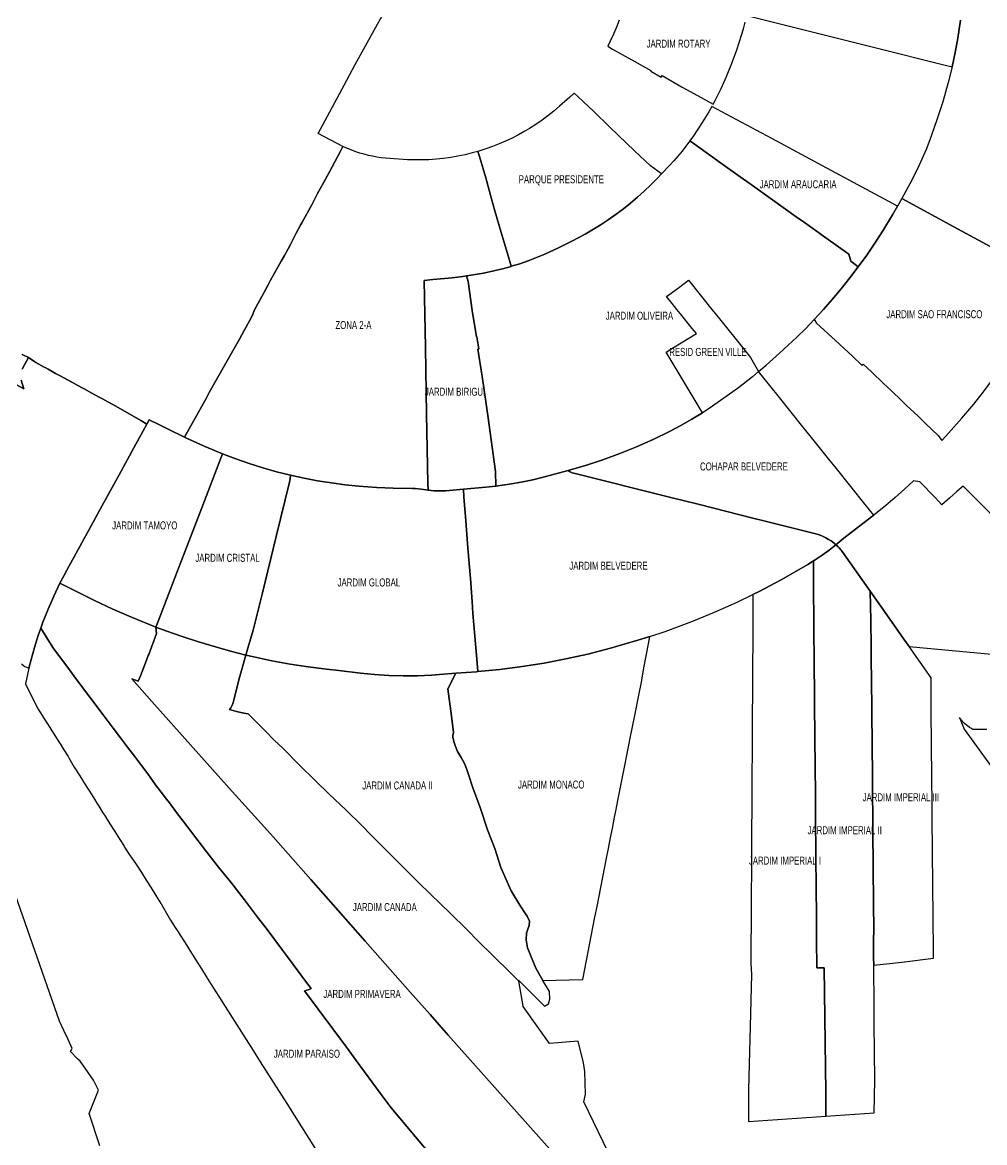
# Model space of a CAD drawing. Header units: millimetres. Extents: x 247112 to 276794, y 7363827 to 7397094.
# Drawn here: x 265617 to 266880, y 7368432 to 7369901 of the extents above; entities that cross this region are included whole.
import ezdxf
from ezdxf.enums import TextEntityAlignment as Align

# ---------------------------------------------------------------- set-up
doc = ezdxf.new("R2010")
doc.units = ezdxf.units.MM
doc.layers.add('BAIRRO', color=3, linetype='Continuous')
doc.styles.add('GEOMAIS', font='', dxfattribs={"width": 0.7, "height": 0.2})
doc.styles.get('GEOMAIS').set_extended_font_data('Arial')

msp = doc.modelspace()

# ---------------------------------------------------------------- linework, layer by layer
at = {"layer": 'BAIRRO'}
for points in [[(265616.64175, 7369465.40075), (265625.09228, 7369461.5911), (265634.71947, 7369454.99953), (265645.47399, 7369449.14409), (265647.67445, 7369447.94602), (265650.74381, 7369446.27487), (265656.01279, 7369443.4061), (265660.62943, 7369440.89251), (265666.55243, 7369437.66765), (265676.98292, 7369431.98864), (265687.41768, 7369426.30729), (265688.20684, 7369425.87763), (265697.25586, 7369420.95076), (265697.95732, 7369420.56884), (265708.32029, 7369414.92659), (265718.59746, 7369409.33105), (265721.91405, 7369407.52528), (265729.07834, 7369403.62459), (265739.61777, 7369397.88625), (265772.22561, 7369378.96603), (265780.44114, 7369374.35247), (265783.53669, 7369379.99182), (265796.76607, 7369373.32246), (265808.13476, 7369367.59114), (265829.64602, 7369357.13399), (265851.94737, 7369396.92863), (265851.94737, 7369396.92863), (265858.01057, 7369407.74783), (265862.09406, 7369415.71988), (265882.19071, 7369451.36729), (265894.96734, 7369473.67394), (265901.81237, 7369485.87923), (265908.17165, 7369497.21836), (265915.14467, 7369509.65186), (265918.74328, 7369516.11958), (265921.66533, 7369524.15438), (265935.92458, 7369550.41925), (265939.47903, 7369556.96639), (265942.27422, 7369562.11493), (265956.42196, 7369588.17447), (265961.12009, 7369595.45885), (265965.7936, 7369604.20876), (265968.75432, 7369609.91632), (265975.98048, 7369623.69501), (265982.56677, 7369636.25361), (265983.53817, 7369638.10587), (265997.15332, 7369662.92147), (266000.73692, 7369669.63081), (266004.48413, 7369676.75344), (266011.97773, 7369690.60189), (266019.82455, 7369705.10309), (266026.92159, 7369718.21868), (266034.58519, 7369732.38128), (266037.56871, 7369738.58852), (266004.9348, 7369755.27465), (266039.30196, 7369819.05094), (266053.76837, 7369845.89672), (266080.89707, 7369894.99424), (266122.28767, 7369969.90294)], [(266567.67433, 7369910.26969), (266653.31046, 7369888.848), (266738.99566, 7369867.41403), (266826.32434, 7369845.56895), (266837.00575, 7369842.89702), (266841.01113, 7369861.59891), (266844.43969, 7369880.4151), (266848.11288, 7369904.32573)], [(266400.31635, 7369903.96873), (266396.67714, 7369894.73074), (266396.67714, 7369894.73074), (266392.74001, 7369885.61573), (266388.50912, 7369876.63331), (266385.22018, 7369870.20097), (266391.54784, 7369865.91442), (266416.88328, 7369851.93562), (266441.93681, 7369838.11236), (266441.54518, 7369837.3376), (266455.45439, 7369829.55716), (266456.38217, 7369831.382), (266482.89481, 7369816.23192), (266507.98953, 7369802.84429), (266523.68059, 7369794.08704), (266526.13165, 7369798.6111), (266530.09847, 7369806.41634), (266533.85863, 7369814.32321), (266540.92664, 7369830.34056), (266547.50527, 7369846.56505), (266554.40856, 7369865.31836), (266560.65808, 7369884.29955), (266563.20945, 7369892.89789), (266565.49625, 7369901.36232)], [(266848.11288, 7369904.32573), (266844.43969, 7369880.4151), (266841.01113, 7369861.59891), (266841.01113, 7369861.59891), (266837.00575, 7369842.89702), (266831.9372, 7369822.47443), (266824.73386, 7369797.08791), (266816.70703, 7369771.94961), (266807.86523, 7369747.08626), (266802.84272, 7369734.31169), (266797.39808, 7369721.71125), (266791.53735, 7369709.29887), (266781.54384, 7369689.61212), (266771.08233, 7369670.17003), (266839.55211, 7369632.99308), (266973.4747, 7369560.2773)], [(266973.4747, 7369560.2773), (266839.55211, 7369632.99308), (266771.08233, 7369670.17003), (266765.43921, 7369660.28999), (266758.87359, 7369648.7948), (266746.09918, 7369627.75275), (266735.81313, 7369611.78074), (266725.10912, 7369596.08577), (266713.99462, 7369580.67877), (266702.91595, 7369566.13089), (266691.47129, 7369551.86914), (266679.66801, 7369537.90274), (266668.09854, 7369524.56052), (266656.28028, 7369511.41407), (266659.33355, 7369506.79838), (266683.93275, 7369484.03193), (266706.27116, 7369463.35785), (266718.91436, 7369451.38187), (266720.4773, 7369453.1098), (266731.39405, 7369442.70702), (266736.58691, 7369437.75865), (266742.19026, 7369432.41911), (266747.07616, 7369427.76325), (266751.96749, 7369423.10221), (266757.01667, 7369418.29075), (266761.63098, 7369413.89369), (266766.57847, 7369409.17913), (266772.04026, 7369403.97449), (266776.99968, 7369399.24857), (266782.21702, 7369394.27686), (266787.31883, 7369389.41525), (266792.448, 7369384.52757), (266797.47105, 7369379.74101), (266802.77242, 7369374.68924), (266818.96175, 7369359.26212), (266823.5327, 7369352.96999), (266823.5327, 7369352.96999), (266828.89878, 7369358.58888), (266850.01454, 7369382.14775), (266865.59828, 7369400.54066), (266878.4627, 7369416.68013), (266890.74115, 7369433.26974)], [(265615.64943, 7369059.80739), (265618.39332, 7369057.73819), (265620.33132, 7369056.51521), (265622.34636, 7369055.42382), (265625.49377, 7369054.04385), (265628.40431, 7369065.71224), (265632.79882, 7369081.38785), (265637.71149, 7369096.90888), (265641.10878, 7369106.48678), (265643.93363, 7369114.45082), (265650.77302, 7369131.76143), (265658.22109, 7369148.819), (265666.2685, 7369165.60214), (265670.76185, 7369174.35709), (265675.35455, 7369182.91022), (265707.07771, 7369240.70211), (265721.27451, 7369266.56524), (265743.90097, 7369307.78515), (265763.33215, 7369343.18404), (265780.44114, 7369374.35247), (265772.22561, 7369378.96603), (265739.61777, 7369397.88625), (265729.07834, 7369403.62459), (265721.91405, 7369407.52528), (265718.59746, 7369409.33105), (265708.32029, 7369414.92659), (265697.95732, 7369420.56884), (265697.25586, 7369420.95076), (265688.20684, 7369425.87763), (265687.41768, 7369426.30729), (265676.98292, 7369431.98864), (265666.55243, 7369437.66765), (265660.62943, 7369440.89251), (265656.01279, 7369443.4061), (265650.74381, 7369446.27487), (265647.67445, 7369447.94602), (265645.47399, 7369449.14409), (265634.71947, 7369454.99953), (265625.09228, 7369461.5911), (265617.2228, 7369447.19305), (265616.90633, 7369446.58985)], [(265616.90633, 7369446.58985), (265617.2228, 7369447.19305), (265625.09228, 7369461.5911), (265616.64175, 7369465.40075)], [(265596.67092, 7369432.94455), (265618.86744, 7369420.67892), (265615.56917, 7369432.01245)], [(265615.56917, 7369432.01245), (265618.86744, 7369420.67892), (265596.67092, 7369432.94455)], [(266897.21013, 7369247.2151), (266875.95526, 7369268.46996), (266864.14314, 7369280.28209), (266851.58376, 7369292.91256), (266843.17735, 7369285.72881), (266834.02255, 7369277.67106), (266823.7044, 7369268.59903), (266814.89151, 7369278.07608), (266794.68896, 7369298.73018), (266786.5249, 7369299.98201), (266774.62194, 7369288.84026), (266762.44543, 7369277.99815), (266750.00289, 7369267.46239), (266734.15275, 7369254.85526), (266731.30416, 7369252.58949), (266694.95305, 7369224.74284), (266689.80975, 7369220.35932), (266684.58062, 7369216.07857), (266687.453, 7369213.31155), (266688.82155, 7369211.86074), (266691.4164, 7369208.83192), (266692.64006, 7369207.25698), (266729.35062, 7369155.31295), (266751.39944, 7369124.12596), (266773.94096, 7369092.24208), (266780.80843, 7369082.52837), (266954.97186, 7369066.26367)], [(266326.9801, 7368403.26478), (266175.91706, 7368572.89551), (266151.91914, 7368599.8431), (266125.73743, 7368629.45973), (266066.66731, 7368696.27957), (266047.42551, 7368718.04581), (265995.66658, 7368776.96392), (265965.93266, 7368810.81057), (265946.0578, 7368832.95499), (265938.53782, 7368841.33369), (265888.5599, 7368897.01872), (265837.78072, 7368953.70265), (265787.0097, 7369010.42632), (265760.51469, 7369040.02774), (265769.02797, 7369037.32511), (265772.17309, 7369044.27277), (265778.58838, 7369061.30299), (265782.15435, 7369070.76931), (265782.73381, 7369072.30758), (265793.11731, 7369099.87192), (265792.16887, 7369107.9994), (265760.30259, 7369120.93391), (265735.90645, 7369131.73083), (265711.81238, 7369143.186), (265679.04509, 7369159.31365), (265666.2685, 7369165.60214), (265658.22109, 7369148.819), (265650.77302, 7369131.76143), (265650.77302, 7369131.76143), (265643.93363, 7369114.45082), (265641.10878, 7369106.48678), (265656.79876, 7369081.18439), (265678.71998, 7369051.92484), (265688.1745, 7369039.30534), (265693.73557, 7369031.88264), (265695.12556, 7369030.02734), (265700.00398, 7369023.51583), (265705.55301, 7369016.10921), (265711.14715, 7369008.64237), (265712.11421, 7369007.35159), (265724.15856, 7368991.27527), (265736.10696, 7368975.32704), (265745.72258, 7368962.71096), (265754.91876, 7368950.65633), (265764.05294, 7368938.68299), (265773.20741, 7368926.68305), (265781.54322, 7368915.75624), (265791.5431, 7368901.40775), (265799.08096, 7368891.68938), (265806.25, 7368882.44653), (265810.08695, 7368877.49964), (265813.66203, 7368872.89039), (265820.75262, 7368863.17514), (265827.88609, 7368853.40113), (265837.8634, 7368840.5886), (265844.77168, 7368831.59613), (265852.10528, 7368822.05003), (265856.17758, 7368816.74915), (265874.26922, 7368793.19937), (265890.62432, 7368773.66006), (265908.35448, 7368750.31515), (265912.37221, 7368745.02509), (265926.91117, 7368725.88197), (265936.93932, 7368713.32355), (265958.3617, 7368684.34006), (265963.41888, 7368677.49792), (265990.99806, 7368640.18457), (265995.87378, 7368633.96794), (265995.39892, 7368633.69365), (265994.01587, 7368633.01539), (265991.86309, 7368632.1776), (265990.3854, 7368631.74255), (265988.88161, 7368631.40869), (265987.35864, 7368631.17754), (266042.39168, 7368557.04487), (266055.17528, 7368539.82463), (266088.01081, 7368495.16676), (266100.92956, 7368477.59665), (266176.18021, 7368388.05599)], [(266176.18021, 7368388.05599), (266100.92956, 7368477.59665), (266088.01081, 7368495.16676), (266055.17528, 7368539.82463), (266042.39168, 7368557.04487), (265987.35864, 7368631.17754), (265988.88161, 7368631.40869), (265990.3854, 7368631.74255), (265991.86309, 7368632.1776), (265994.01587, 7368633.01539), (265995.39892, 7368633.69365), (265995.87378, 7368633.96794), (265990.99806, 7368640.18457), (265963.41888, 7368677.49792), (265958.3617, 7368684.34006), (265936.93932, 7368713.32355), (265926.91117, 7368725.88197), (265912.37221, 7368745.02509), (265908.35448, 7368750.31515), (265890.62432, 7368773.66006), (265874.26922, 7368793.19937), (265856.17758, 7368816.74915), (265852.10528, 7368822.05003), (265844.77168, 7368831.59613), (265837.8634, 7368840.5886), (265827.88609, 7368853.40113), (265820.75262, 7368863.17514), (265813.66203, 7368872.89039), (265810.08695, 7368877.49964), (265806.25, 7368882.44653), (265799.08096, 7368891.68938), (265791.5431, 7368901.40775), (265781.54322, 7368915.75624), (265773.20741, 7368926.68305), (265764.05294, 7368938.68299), (265754.91876, 7368950.65633), (265745.72258, 7368962.71096), (265736.10696, 7368975.32704), (265724.15856, 7368991.27527), (265712.11421, 7369007.35159), (265711.14715, 7369008.64237), (265705.55301, 7369016.10921), (265700.00398, 7369023.51583), (265695.12556, 7369030.02734), (265693.73557, 7369031.88264), (265688.1745, 7369039.30534), (265678.71998, 7369051.92484), (265656.79876, 7369081.18439), (265641.10878, 7369106.48678), (265637.71149, 7369096.90888), (265632.79882, 7369081.38785), (265628.40431, 7369065.71224), (265625.49377, 7369054.04385), (265621.02231, 7369033.66486), (265636.68914, 7369001.60947), (265648.2728, 7368983.86385), (265650.77065, 7368979.90059), (265657.84256, 7368968.67978), (265658.16004, 7368968.17604), (265664.09939, 7368958.75224), (265667.29852, 7368953.67626), (265670.63911, 7368948.37584), (265676.95973, 7368938.34709), (265678.031, 7368936.50241), (265684.95452, 7368924.58042), (265691.31188, 7368914.49336), (265694.58572, 7368909.29886), (265697.74265, 7368904.28984), (265704.20389, 7368894.03797), (265710.12909, 7368884.63661), (265714.87637, 7368877.10424), (265717.19653, 7368873.4229), (265722.76757, 7368864.5835), (265725.62854, 7368860.04407), (265731.83213, 7368850.20099), (265738.38404, 7368839.80527), (265744.77171, 7368829.67012), (265750.49338, 7368820.59169), (265751.15887, 7368819.53578), (265757.52882, 7368809.42877), (265766.7324, 7368796.41353), (265773.14217, 7368786.252), (265779.54462, 7368776.1021), (265785.94237, 7368765.95962), (265792.28988, 7368755.8968), (265798.74392, 7368745.6651), (265798.96426, 7368745.2874), (265811.44477, 7368723.89373), (265817.613, 7368714.14674), (265820.95201, 7368708.87047), (265821.31822, 7368708.29179), (265824.05193, 7368703.97198), (265830.50082, 7368693.78149), (265836.79955, 7368683.82827), (265840.642, 7368677.75646), (265843.39792, 7368673.40157), (265851.89927, 7368659.96779), (265858.30076, 7368649.85219), (265864.84583, 7368639.50972), (265870.92011, 7368629.91118), (265878.66079, 7368617.67941), (265880.25545, 7368615.15954), (265898.34003, 7368586.5824), (265919.68485, 7368552.85344), (265929.25056, 7368537.73776), (265963.83943, 7368483.08065), (266033.6536, 7368372.6062)], [(266391.93999, 7368406.62714), (266353.72781, 7368485.37507), (266356.04341, 7368495.67508), (266355.18633, 7368525.00622), (266353.36742, 7368536.46251), (266346.44626, 7368565.1938), (266308.81229, 7368561.78024), (266274.27782, 7368610.29412), (266272.24569, 7368621.58589), (266268.27628, 7368643.64247), (266256.9601, 7368654.94582), (266235.2916, 7368676.44752), (266213.95979, 7368697.61511), (266201.83003, 7368709.66908), (266176.10238, 7368734.89355), (266167.84289, 7368742.99149), (266149.9424, 7368760.54187), (266139.17179, 7368771.06046), (266074.16199, 7368835.78835), (266062.87235, 7368847.48615), (266041.44513, 7368868.20567), (266019.8012, 7368889.13474), (266001.56826, 7368906.43482), (265980.34878, 7368927.28874), (265959.26968, 7368948.77446), (265947.42236, 7368959.86004), (265936.40905, 7368970.94592), (265925.94872, 7368981.47519), (265921.31547, 7368986.55885), (265913.4253, 7368994.28244), (265907.38508, 7368995.41537), (265897.98576, 7368997.49648), (265888.65899, 7368999.88179), (265890.3434, 7369002.2715), (265891.76891, 7369004.82412), (265892.56758, 7369006.60264), (265893.52838, 7369009.36395), (265901.74992, 7369041.81529), (265910.36788, 7369071.45266), (265890.30659, 7369076.61242), (265870.37447, 7369082.2506), (265848.08103, 7369088.84575), (265826.55137, 7369095.59422), (265805.25905, 7369103.05781), (265792.16887, 7369107.9994), (265793.11731, 7369099.87192), (265782.73381, 7369072.30758), (265782.15435, 7369070.76931), (265778.58838, 7369061.30299), (265772.17309, 7369044.27277), (265769.02797, 7369037.32511), (265769.02797, 7369037.32511), (265760.51469, 7369040.02774), (265787.0097, 7369010.42632), (265837.78072, 7368953.70265), (265888.5599, 7368897.01872), (265938.53782, 7368841.33369), (265946.0578, 7368832.95499), (265965.93266, 7368810.81057), (265995.66658, 7368776.96392), (266047.42551, 7368718.04581), (266066.66731, 7368696.27957), (266125.73743, 7368629.45973), (266151.91914, 7368599.8431), (266175.91706, 7368572.89551), (266326.9801, 7368403.26478)], [(266882.81853, 7368973.79081), (266864.44288, 7368973.95173), (266861.46536, 7368975.62084), (266860.02112, 7368976.53076), (266857.23015, 7368978.49597), (266855.88668, 7368979.54898), (266853.3116, 7368981.78963), (266850.89563, 7368984.201), (266849.75087, 7368985.46721), (266847.5945, 7368988.11328), (266846.58541, 7368989.49004), (266853.12102, 7368974.29268), (266910.78642, 7368894.77783)], [(265718.78005, 7368427.6145), (265704.49223, 7368469.97903), (265716.80976, 7368500.60566), (265710.41512, 7368513.64111), (265708.14782, 7368516.8565), (265699.21099, 7368529.7007), (265692.77512, 7368538.79912), (265689.52483, 7368542.03671), (265680.08525, 7368551.43942), (265682.41578, 7368555.48523), (265676.85543, 7368567.33918), (265671.29507, 7368579.19312), (265665.73472, 7368591.04707), (265584.837, 7368821.45414)]]:
    msp.add_lwpolyline(points, dxfattribs=at)
for points in [[(266341.27819, 7369808.577), (266339.80438, 7369807.12572), (266335.44017, 7369803.09257), (266321.84286, 7369791.1359), (266314.41425, 7369784.78888), (266306.7662, 7369778.70807), (266298.90825, 7369772.90105), (266290.85019, 7369767.37506), (266282.60207, 7369762.13699), (266276.17247, 7369758.40814), (266267.99389, 7369753.84674), (266259.66675, 7369749.56254), (266251.20045, 7369745.56039), (266242.60453, 7369741.84478), (266233.88869, 7369738.41993), (266225.06276, 7369735.28967), (266216.13669, 7369732.45756), (266214.74989, 7369732.06829), (266217.07958, 7369725.26105), (266225.06864, 7369697.33359), (266232.79616, 7369669.98222), (266237.09233, 7369653.86603), (266245.19203, 7369625.64257), (266253.43348, 7369597.97997), (266258.63283, 7369581.27221), (266269.65014, 7369584.69405), (266280.78814, 7369588.54658), (266291.79774, 7369592.75201), (266302.66776, 7369597.30608), (266320.57365, 7369605.50031), (266338.19934, 7369614.28104), (266355.52564, 7369623.63869), (266364.42277, 7369628.63529), (266375.19792, 7369635.31951), (266385.77308, 7369642.31582), (266396.13923, 7369649.61826), (266405.67614, 7369656.76772), (266414.99488, 7369664.19931), (266424.08709, 7369671.9064), (266432.94464, 7369679.88206), (266441.55959, 7369688.11917), (266449.92424, 7369696.61035), (266455.75232, 7369702.70638), (266441.12052, 7369713.17329), (266420.43152, 7369732.83095), (266399.28528, 7369752.92307), (266387.60316, 7369764.27627), (266366.72495, 7369784.20143), (266346.08989, 7369803.89456), (266341.27819, 7369808.577)], [(266509.19941, 7369769.93662), (266497.56771, 7369752.53559), (266492.85921, 7369745.71432), (266498.65153, 7369741.78819), (266532.97859, 7369717.02231), (266558.95986, 7369698.68635), (266572.04892, 7369689.32317), (266601.22154, 7369668.55615), (266632.38473, 7369646.37211), (266643.17669, 7369638.61794), (266671.34226, 7369618.56668), (266701.59712, 7369597.02805), (266704.38193, 7369587.96136), (266713.99462, 7369580.67877), (266725.10912, 7369596.08577), (266735.81313, 7369611.78074), (266746.09918, 7369627.75275), (266758.87359, 7369648.7948), (266765.43921, 7369660.28999), (266678.41574, 7369706.97694), (266600.32809, 7369748.86993), (266521.9609, 7369790.9129), (266517.87948, 7369783.81688), (266513.6248, 7369776.82338), (266509.19941, 7369769.93662)], [(266461.67299, 7369468.75005), (266469.21795, 7369473.34552), (266501.56846, 7369493.04949), (266496.07329, 7369499.82765), (266489.08973, 7369508.44173), (266482.36011, 7369516.74257), (266476.01142, 7369524.57355), (266469.66272, 7369532.40453), (266462.28123, 7369541.50945), (266465.35694, 7369543.7448), (266477.85066, 7369552.92022), (266491.12622, 7369563.09544), (266523.6006, 7369522.33072), (266524.20116, 7369521.58551), (266551.86319, 7369487.26027), (266572.34076, 7369461.85007), (266583.13293, 7369443.13038), (266593.19448, 7369451.54296), (266610.71769, 7369467.17967), (266633.39012, 7369488.45257), (266645.0269, 7369499.74221), (266656.28028, 7369511.41407), (266668.09854, 7369524.56052), (266679.66801, 7369537.90274), (266691.47129, 7369551.86914), (266702.91595, 7369566.13089), (266713.99462, 7369580.67877), (266704.38193, 7369587.96136), (266701.59712, 7369597.02805), (266671.34226, 7369618.56668), (266643.17669, 7369638.61794), (266632.38473, 7369646.37211), (266601.22154, 7369668.55615), (266572.04892, 7369689.32317), (266558.95986, 7369698.68635), (266532.97859, 7369717.02231), (266498.65153, 7369741.78819), (266492.85921, 7369745.71432), (266492.81868, 7369745.6556), (266487.8664, 7369738.92044), (266482.71527, 7369732.33611), (266477.36988, 7369725.90849), (266471.83501, 7369719.64329), (266466.11558, 7369713.54611), (266455.75232, 7369702.70638), (266449.92424, 7369696.61035), (266441.55959, 7369688.11917), (266432.94464, 7369679.88206), (266424.08709, 7369671.9064), (266414.99488, 7369664.19931), (266405.67614, 7369656.76772), (266396.13923, 7369649.61826), (266385.77308, 7369642.31582), (266375.19792, 7369635.31951), (266364.42277, 7369628.63529), (266355.52564, 7369623.63869), (266338.19934, 7369614.28104), (266320.57365, 7369605.50031), (266302.66776, 7369597.30608), (266291.79774, 7369592.75201), (266280.78814, 7369588.54658), (266269.65014, 7369584.69405), (266258.63283, 7369581.27221), (266258.39505, 7369581.19836), (266247.03429, 7369578.06303), (266235.57941, 7369575.29126), (266222.08787, 7369572.45997), (266208.51931, 7369570.02435), (266199.87186, 7369568.73183), (266201.8131, 7369561.22885), (266207.31396, 7369523.15769), (266212.8114, 7369488.6088), (266213.36034, 7369488.66616), (266216.17674, 7369472.83588), (266214.78974, 7369472.68425), (266220.2739, 7369436.92119), (266225.79688, 7369400.90495), (266228.01588, 7369385.56352), (266237.66609, 7369312.08793), (266238.21797, 7369292.92107), (266240.87034, 7369293.23338), (266256.31669, 7369295.5068), (266271.69083, 7369298.22604), (266286.97988, 7369301.38881), (266302.17106, 7369304.99247), (266333.26919, 7369313.34403), (266355.97471, 7369320.07943), (266378.61454, 7369327.48915), (266400.99098, 7369335.65988), (266423.07846, 7369344.5823), (266444.85172, 7369354.24621), (266466.28589, 7369364.64056), (266480.99964, 7369372.38208), (266495.45967, 7369380.58774), (266509.65136, 7369389.24923), (266503.92121, 7369398.7949), (266486.81655, 7369427.28895), (266461.67299, 7369468.75005)], [(266214.74989, 7369732.06829), (266207.12056, 7369729.92677), (266198.02453, 7369727.70017), (266188.60883, 7369725.7307), (266179.13136, 7369724.0839), (266169.60319, 7369722.76171), (266160.03542, 7369721.76566), (266150.43922, 7369721.09692), (266140.82578, 7369720.75627), (266131.57851, 7369720.73846), (266122.33565, 7369721.02423), (266099.33675, 7369722.51133), (266093.62056, 7369722.98112), (266087.92347, 7369723.64355), (266082.25199, 7369724.49785), (266076.61256, 7369725.54306), (266071.01161, 7369726.77798), (266065.45554, 7369728.20121), (266059.95065, 7369729.81113), (266054.50323, 7369731.60591), (266049.11948, 7369733.58349), (266043.80553, 7369735.74162), (266038.56744, 7369738.07786), (266037.56871, 7369738.58852), (266034.58519, 7369732.38128), (266026.92159, 7369718.21868), (266019.82455, 7369705.10309), (266011.97773, 7369690.60189), (266004.48413, 7369676.75344), (265997.15332, 7369662.92147), (265983.53817, 7369638.10587), (265982.56677, 7369636.25361), (265975.98048, 7369623.69501), (265968.75432, 7369609.91632), (265965.7936, 7369604.20876), (265961.12009, 7369595.45885), (265956.42196, 7369588.17447), (265942.27422, 7369562.11493), (265939.47903, 7369556.96639), (265935.92458, 7369550.41925), (265921.66533, 7369524.15438), (265918.74328, 7369516.11958), (265915.14467, 7369509.65186), (265908.15572, 7369497.22708), (265901.81237, 7369485.87923), (265894.95883, 7369473.67849), (265882.19071, 7369451.36729), (265862.09406, 7369415.71988), (265858.01057, 7369407.74783), (265851.94737, 7369396.92863), (265829.64602, 7369357.13399), (265831.63612, 7369356.16656), (265855.45805, 7369345.42644), (265879.58064, 7369335.37977), (265897.07784, 7369328.69031), (265914.76786, 7369322.5288), (265932.63478, 7369316.9008), (265950.6625, 7369311.81137), (265968.8348, 7369307.26511), (265986.61233, 7369303.36847), (266004.49446, 7369299.98412), (266022.46643, 7369297.11482), (266040.5134, 7369294.76296), (266058.62048, 7369292.93047), (266081.96982, 7369291.33974), (266103.44356, 7369290.50025), (266128.74746, 7369290.01974), (266132.55978, 7369289.80493), (266136.36314, 7369289.46663), (266140.15352, 7369289.00519), (266149.37436, 7369287.61317), (266149.20638, 7369296.64309), (266147.51804, 7369387.40148), (266145.8925, 7369474.78425), (266144.17862, 7369562.8889), (266155.81221, 7369564.11536), (266181.19762, 7369566.34815), (266194.88534, 7369567.9865), (266199.87186, 7369568.73183), (266208.51931, 7369570.02435), (266222.08787, 7369572.45997), (266235.57941, 7369575.29126), (266247.03429, 7369578.06303), (266258.39505, 7369581.19836), (266258.63283, 7369581.27221), (266253.43348, 7369597.97997), (266245.19203, 7369625.64257), (266237.09233, 7369653.86603), (266232.79616, 7369669.98222), (266225.06864, 7369697.33359), (266217.07958, 7369725.26105), (266214.74989, 7369732.06829)], [(266149.20638, 7369296.64309), (266149.37436, 7369287.61317), (266153.24699, 7369287.19036), (266157.13113, 7369286.89126), (266161.02284, 7369286.71618), (266164.91815, 7369286.66529), (266168.81311, 7369286.73865), (266172.70374, 7369286.93618), (266195.71648, 7369288.89021), (266225.36469, 7369291.40767), (266238.21797, 7369292.92107), (266237.66609, 7369312.08793), (266228.01588, 7369385.56352), (266225.79688, 7369400.90495), (266220.2739, 7369436.92119), (266214.78974, 7369472.68425), (266216.17674, 7369472.83588), (266213.36034, 7369488.66616), (266212.8114, 7369488.6088), (266207.31396, 7369523.15769), (266201.8131, 7369561.22885), (266199.87186, 7369568.73183), (266194.88534, 7369567.9865), (266181.19762, 7369566.34815), (266155.81221, 7369564.11536), (266144.17862, 7369562.8889), (266145.8925, 7369474.78425), (266147.51804, 7369387.40148), (266149.20638, 7369296.64309)], [(266461.67299, 7369468.75005), (266469.21795, 7369473.34552), (266501.56846, 7369493.04949), (266496.07329, 7369499.82765), (266489.08973, 7369508.44173), (266482.36011, 7369516.74257), (266476.01142, 7369524.57355), (266469.66272, 7369532.40453), (266462.28123, 7369541.50945), (266465.35694, 7369543.7448), (266477.85066, 7369552.92022), (266491.12622, 7369563.09544), (266523.6006, 7369522.33072), (266524.20116, 7369521.58551), (266551.86319, 7369487.26027), (266572.34076, 7369461.85007), (266583.13293, 7369443.13038), (266575.17704, 7369436.47837), (266556.68405, 7369422.00153), (266537.73466, 7369408.12744), (266518.34852, 7369394.87047), (266509.65136, 7369389.24923), (266503.92121, 7369398.7949), (266486.81655, 7369427.28895), (266461.67299, 7369468.75005)], [(266590.26676, 7369434.32585), (266583.13293, 7369443.13038), (266575.17704, 7369436.47837), (266556.68405, 7369422.00153), (266537.73466, 7369408.12744), (266518.34852, 7369394.87047), (266509.65136, 7369389.24923), (266495.45967, 7369380.58774), (266480.99964, 7369372.38208), (266466.28589, 7369364.64056), (266444.85172, 7369354.24621), (266423.07846, 7369344.5823), (266400.99098, 7369335.65988), (266378.61454, 7369327.48915), (266355.97471, 7369320.07943), (266333.26919, 7369313.34403), (266334.87606, 7369312.25372), (266336.69633, 7369311.25511), (266338.60851, 7369310.4463), (266340.59286, 7369309.83564), (266467.8215, 7369278.23737), (266503.95576, 7369269.26056), (266577.4614, 7369250.67082), (266588.36156, 7369247.91415), (266659.97667, 7369229.76759), (266663.89209, 7369228.49803), (266667.71549, 7369226.97362), (266671.43032, 7369225.20095), (266675.02046, 7369223.18771), (266678.35586, 7369221.02244), (266679.97024, 7369219.86136), (266683.0842, 7369217.38817), (266684.58062, 7369216.07857), (266689.80975, 7369220.35932), (266694.95305, 7369224.74284), (266731.30416, 7369252.58949), (266734.15275, 7369254.85526), (266723.10155, 7369268.90641), (266704.20294, 7369292.44089), (266685.34079, 7369315.92997), (266675.22455, 7369328.52775), (266656.1614, 7369352.26713), (266637.82948, 7369375.09591), (266627.59496, 7369387.84098), (266608.72338, 7369411.34179), (266590.26676, 7369434.32585)], [(265808.13476, 7369367.59114), (265796.76607, 7369373.32246), (265783.53669, 7369379.99182), (265780.44114, 7369374.35247), (265763.33215, 7369343.18404), (265743.90097, 7369307.78515), (265721.27451, 7369266.56524), (265707.07771, 7369240.70211), (265675.35455, 7369182.91022), (265670.76185, 7369174.35709), (265666.2685, 7369165.60214), (265679.04509, 7369159.31365), (265711.81238, 7369143.186), (265735.90645, 7369131.73083), (265760.30259, 7369120.93391), (265792.16887, 7369107.9994), (265795.47078, 7369116.552), (265822.81576, 7369187.3809), (265850.17626, 7369258.62208), (265879.58064, 7369335.37977), (265855.45805, 7369345.42644), (265831.63612, 7369356.16656), (265829.64602, 7369357.13399), (265808.13476, 7369367.59114)], [(265897.07784, 7369328.69031), (265879.58064, 7369335.37977), (265850.17626, 7369258.62208), (265822.81576, 7369187.3809), (265795.47078, 7369116.552), (265792.16887, 7369107.9994), (265805.25905, 7369103.05781), (265826.55137, 7369095.59422), (265848.08103, 7369088.84575), (265870.37447, 7369082.2506), (265890.30659, 7369076.61242), (265910.36788, 7369071.45266), (265912.94123, 7369080.30249), (265919.89497, 7369104.21658), (265931.95336, 7369153.16408), (265949.979, 7369226.76875), (265967.45317, 7369298.28591), (265968.28853, 7369302.75327), (265968.8348, 7369307.26511), (265950.6625, 7369311.81137), (265932.63478, 7369316.9008), (265914.76786, 7369322.5288), (265897.07784, 7369328.69031)], [(266195.71648, 7369288.89021), (266172.70374, 7369286.93618), (266168.81311, 7369286.73865), (266164.91815, 7369286.66529), (266161.02284, 7369286.71618), (266157.13113, 7369286.89126), (266153.24699, 7369287.19036), (266149.37436, 7369287.61317), (266140.15352, 7369289.00519), (266136.36314, 7369289.46663), (266132.55978, 7369289.80493), (266128.74746, 7369290.01974), (266103.44356, 7369290.50025), (266081.96982, 7369291.33974), (266058.62048, 7369292.93047), (266040.5134, 7369294.76296), (266022.46643, 7369297.11482), (266004.49446, 7369299.98412), (265986.61233, 7369303.36847), (265968.8348, 7369307.26511), (265968.28853, 7369302.75327), (265967.45317, 7369298.28591), (265949.979, 7369226.76875), (265931.95336, 7369153.16408), (265919.89497, 7369104.21658), (265912.94123, 7369080.30249), (265910.36788, 7369071.45266), (265920.81337, 7369068.96743), (265944.46948, 7369063.86948), (265968.26893, 7369059.48929), (265992.18998, 7369055.83088), (266016.21072, 7369052.89758), (266032.14584, 7369051.06404), (266060.61182, 7369047.78866), (266079.24689, 7369045.9668), (266097.93337, 7369044.78332), (266116.64939, 7369044.23962), (266135.37306, 7369044.33632), (266154.08247, 7369045.07331), (266164.27631, 7369045.7451), (266185.92579, 7369047.44554), (266212.76454, 7369049.55356), (266214.49247, 7369049.71779), (266213.27021, 7369065.88705), (266210.67176, 7369096.12322), (266208.1043, 7369125.9988), (266207.4079, 7369141.61688), (266204.98528, 7369171.78565), (266202.25798, 7369201.68312), (266201.13193, 7369217.81474), (266198.92596, 7369247.3188), (266198.87763, 7369247.96527), (266196.52148, 7369278.63595), (266195.71648, 7369288.89021)], [(266388.9756, 7369080.29993), (266424.85423, 7369090.78328), (266440.20906, 7369095.84797), (266460.3519, 7369102.49194), (266495.42677, 7369115.4121), (266525.39487, 7369127.61382), (266554.94248, 7369140.80122), (266575.36717, 7369150.74065), (266584.03721, 7369154.95982), (266612.64713, 7369170.0741), (266630.2643, 7369179.99628), (266647.67238, 7369190.28089), (266655.02131, 7369194.89329), (266657.21403, 7369196.26951), (266666.55271, 7369202.56996), (266675.67822, 7369209.17539), (266684.58062, 7369216.07857), (266683.0842, 7369217.38817), (266679.97024, 7369219.86136), (266678.35586, 7369221.02244), (266675.02046, 7369223.18771), (266671.43032, 7369225.20095), (266667.71549, 7369226.97362), (266663.89209, 7369228.49803), (266659.97667, 7369229.76759), (266588.36156, 7369247.91415), (266577.4614, 7369250.67082), (266503.95576, 7369269.26056), (266467.8215, 7369278.23737), (266340.59286, 7369309.83564), (266338.60851, 7369310.4463), (266336.69633, 7369311.25511), (266334.87606, 7369312.25372), (266333.26919, 7369313.34403), (266302.17106, 7369304.99247), (266286.97988, 7369301.38881), (266271.69083, 7369298.22604), (266256.31669, 7369295.5068), (266240.87034, 7369293.23338), (266238.21797, 7369292.92107), (266225.36469, 7369291.40767), (266195.71648, 7369288.89021), (266196.52148, 7369278.63595), (266198.87763, 7369247.96527), (266198.92596, 7369247.3188), (266201.13193, 7369217.81474), (266202.25798, 7369201.68312), (266204.98528, 7369171.78565), (266207.4079, 7369141.61688), (266208.1043, 7369125.9988), (266210.67176, 7369096.12322), (266213.27021, 7369065.88705), (266214.49247, 7369049.71779), (266243.71003, 7369052.49471), (266272.73775, 7369056.18785), (266301.63784, 7369060.77398), (266330.38284, 7369066.24877), (266358.94541, 7369072.607), (266388.9756, 7369080.29993)], [(266729.35062, 7369155.31295), (266692.64006, 7369207.25698), (266691.4164, 7369208.83192), (266688.82155, 7369211.86074), (266687.453, 7369213.31155), (266684.58062, 7369216.07857), (266675.67822, 7369209.17539), (266666.55271, 7369202.56996), (266657.21403, 7369196.26951), (266655.02131, 7369194.89329), (266655.25395, 7369185.69069), (266655.36248, 7369152.30029), (266655.38936, 7369144.03129), (266655.43194, 7369130.93334), (266655.59114, 7369116.0917), (266655.72052, 7369101.57991), (266655.78543, 7369094.2995), (266655.81978, 7369090.4459), (266655.83879, 7369088.31403), (266655.91741, 7369079.49542), (266656.01538, 7369068.50711), (266656.1131, 7369057.54598), (266656.17296, 7369050.83242), (266656.21374, 7369046.25873), (266656.2325, 7369044.15461), (266656.3078, 7369035.70774), (266656.40681, 7369024.60314), (266656.50705, 7369013.35916), (266656.60578, 7369002.28608), (266656.70515, 7368991.14017), (266656.80158, 7368980.32378), (266656.90024, 7368969.25829), (266656.99823, 7368958.26729), (266657.09484, 7368947.43137), (266657.16053, 7368940.06299), (266657.19443, 7368936.2604), (266657.22692, 7368932.61702), (266657.29329, 7368925.17221), (266657.56751, 7368914.31083), (266657.70289, 7368899.12548), (266657.60992, 7368884.43446), (266657.81046, 7368861.94035), (266657.91017, 7368850.75644), (266658.00849, 7368839.72932), (266658.10447, 7368828.96327), (266658.20361, 7368817.844), (266658.30226, 7368806.77915), (266658.40118, 7368795.6833), (266658.46687, 7368788.31581), (266658.49907, 7368784.70364), (266658.53063, 7368781.16383), (266658.56258, 7368777.58047), (266658.59664, 7368773.75948), (266658.62877, 7368770.15613), (266658.69482, 7368762.74807), (266658.96196, 7368732.78435), (266659.06584, 7368721.13258), (266659.15499, 7368711.13298), (266659.24415, 7368701.13338), (266659.32572, 7368691.98421), (266659.53946, 7368668.01027), (266659.56124, 7368661.01834), (266669.3371, 7368661.1038), (266671.21131, 7368497.923), (266671.57111, 7368466.5965), (266734.81279, 7368470.98433), (266735.63796, 7368513.718), (266734.92647, 7368588.11053), (266734.61087, 7368621.10902), (266734.29527, 7368654.10751), (266734.19604, 7368664.48241), (266734.09808, 7368674.72531), (266733.99957, 7368685.02484), (266733.88553, 7368696.94869), (266734.27926, 7368711.77543), (266734.16164, 7368724.24331), (266734.08617, 7368732.24297), (266734.0107, 7368740.24264), (266733.93524, 7368748.2423), (266733.85977, 7368756.24197), (266733.7843, 7368764.24163), (266733.68053, 7368775.24117), (266733.57676, 7368786.24071), (266733.47299, 7368797.24025), (266733.36922, 7368808.23979), (266733.30007, 7368815.56948), (266733.26545, 7368819.23933), (266733.23829, 7368822.1182), (266733.16357, 7368830.03888), (266733.0598, 7368841.03842), (266732.99141, 7368848.28811), (266732.95603, 7368852.03795), (266732.92301, 7368855.53781), (266732.85226, 7368863.03749), (266732.64472, 7368885.03657), (266732.77268, 7368900.0132), (266732.61204, 7368914.92754), (266732.53235, 7368922.32711), (266732.49358, 7368925.9269), (266732.45373, 7368929.62669), (266732.37511, 7368936.92626), (266732.25664, 7368947.92562), (266732.13818, 7368958.92499), (266732.01971, 7368969.92435), (266731.90124, 7368980.92371), (266731.82155, 7368988.32328), (266731.78278, 7368991.92307), (266731.74185, 7368995.72285), (266731.66431, 7369002.92244), (266731.54585, 7369013.9218), (266731.42738, 7369024.92116), (266731.30891, 7369035.92052), (266731.19045, 7369046.91988), (266731.07198, 7369057.91925), (266730.99304, 7369065.24882), (266730.95351, 7369068.91861), (266730.9141, 7369072.5784), (266730.83505, 7369079.91797), (266730.80274, 7369082.9178), (266730.71658, 7369090.91733), (266730.65409, 7369096.71963), (266730.59811, 7369101.91669), (266730.43966, 7369116.62894), (266729.35062, 7369155.31294), (266729.35062, 7369155.31295)], [(266569.94979, 7368459.54583), (266671.57111, 7368466.5965), (266671.21131, 7368497.923), (266669.3371, 7368661.1038), (266659.56124, 7368661.01834), (266659.53946, 7368668.01027), (266659.32572, 7368691.98421), (266659.24415, 7368701.13338), (266659.15499, 7368711.13298), (266659.06584, 7368721.13258), (266658.96196, 7368732.78435), (266658.69482, 7368762.74807), (266658.62877, 7368770.15613), (266658.59664, 7368773.75948), (266658.56258, 7368777.58047), (266658.53063, 7368781.16383), (266658.49907, 7368784.70364), (266658.46687, 7368788.31581), (266658.40118, 7368795.6833), (266658.30226, 7368806.77915), (266658.20361, 7368817.844), (266658.10447, 7368828.96327), (266658.00849, 7368839.72932), (266657.91017, 7368850.75644), (266657.81046, 7368861.94035), (266657.60992, 7368884.43446), (266657.70289, 7368899.12548), (266657.56751, 7368914.31083), (266657.29329, 7368925.17221), (266657.22692, 7368932.61702), (266657.19443, 7368936.2604), (266657.16053, 7368940.06299), (266657.09484, 7368947.43137), (266656.99823, 7368958.26729), (266656.90024, 7368969.25829), (266656.80158, 7368980.32378), (266656.70515, 7368991.14017), (266656.60578, 7369002.28608), (266656.50705, 7369013.35916), (266656.40681, 7369024.60314), (266656.3078, 7369035.70774), (266656.2325, 7369044.15461), (266656.21374, 7369046.25873), (266656.17296, 7369050.83242), (266656.1131, 7369057.54598), (266656.01538, 7369068.50711), (266655.91741, 7369079.49542), (266655.83879, 7369088.31403), (266655.81978, 7369090.4459), (266655.78543, 7369094.2995), (266655.72052, 7369101.57991), (266655.59114, 7369116.0917), (266655.43194, 7369130.93334), (266655.38936, 7369144.03129), (266655.36248, 7369152.30029), (266655.25395, 7369185.69069), (266655.02131, 7369194.89329), (266647.67238, 7369190.28089), (266630.2643, 7369179.99628), (266612.64713, 7369170.0741), (266584.03721, 7369154.95982), (266575.36717, 7369150.74065), (266575.74228, 7369141.95589), (266575.62756, 7369122.4776), (266575.56485, 7369111.83047), (266575.50006, 7369100.8303), (266575.43527, 7369089.83013), (266575.37048, 7369078.82996), (266575.30569, 7369067.82979), (266575.2409, 7369056.82962), (266575.17611, 7369045.82946), (266575.11132, 7369034.82929), (266575.04653, 7369023.82912), (266574.98175, 7369012.82895), (266574.91696, 7369001.82878), (266574.86838, 7368993.58064), (266574.81987, 7368985.34516), (266574.77171, 7368977.16816), (266574.72221, 7368968.7634), (266574.67872, 7368961.38023), (266574.63523, 7368953.99639), (266574.59236, 7368946.7172), (266574.52422, 7368935.14824), (266574.45943, 7368924.14837), (266574.39464, 7368913.1485), (266574.30907, 7368898.61887), (266574.22114, 7368883.691), (266574.09222, 7368861.80153), (266574.02743, 7368850.80187), (266573.95919, 7368839.21652), (266573.89498, 7368828.31327), (266573.83017, 7368817.31041), (266573.76649, 7368806.49806), (266573.69957, 7368795.13672), (266573.63478, 7368784.13706), (266573.50594, 7368762.2617), (266573.44799, 7368752.42253), (266573.38571, 7368741.84855), (266573.32703, 7368731.88588), (266573.28178, 7368724.20352), (266573.23762, 7368716.70585), (266573.19422, 7368709.33706), (266573.15005, 7368701.83729), (266572.94655, 7368667.2858), (266573.79555, 7368652.30108), (266573.79555, 7368652.30108), (266572.51175, 7368601.35747), (266569.98512, 7368501.09634), (266569.94979, 7368459.54583)], [(266780.80843, 7369082.52837), (266773.94096, 7369092.24208), (266751.39944, 7369124.12596), (266729.35062, 7369155.31294), (266730.43966, 7369116.62894), (266730.59811, 7369101.91669), (266730.65409, 7369096.71963), (266730.71658, 7369090.91733), (266730.80274, 7369082.9178), (266730.83505, 7369079.91797), (266730.9141, 7369072.5784), (266730.95351, 7369068.91861), (266730.99304, 7369065.24882), (266731.07198, 7369057.91925), (266731.19045, 7369046.91988), (266731.30891, 7369035.92052), (266731.42738, 7369024.92116), (266731.54585, 7369013.9218), (266731.66431, 7369002.92244), (266731.74185, 7368995.72285), (266731.78278, 7368991.92307), (266731.82155, 7368988.32328), (266731.90124, 7368980.92371), (266732.01971, 7368969.92435), (266732.13818, 7368958.92499), (266732.25664, 7368947.92562), (266732.37511, 7368936.92626), (266732.45373, 7368929.62669), (266732.49358, 7368925.9269), (266732.53235, 7368922.32711), (266732.61204, 7368914.92754), (266732.77268, 7368900.0132), (266732.64472, 7368885.03657), (266732.85226, 7368863.03749), (266732.92301, 7368855.53781), (266732.95603, 7368852.03795), (266732.99141, 7368848.28811), (266733.0598, 7368841.03842), (266733.16357, 7368830.03888), (266733.23829, 7368822.1182), (266733.26545, 7368819.23933), (266733.30007, 7368815.56948), (266733.36922, 7368808.23979), (266733.47299, 7368797.24025), (266733.57676, 7368786.24071), (266733.68053, 7368775.24117), (266733.7843, 7368764.24163), (266733.85977, 7368756.24197), (266733.93524, 7368748.2423), (266734.0107, 7368740.24264), (266734.08617, 7368732.24297), (266734.16164, 7368724.24331), (266734.27926, 7368711.77543), (266733.88553, 7368696.94869), (266733.99957, 7368685.02484), (266734.09808, 7368674.72531), (266734.19604, 7368664.48241), (266771.15618, 7368668.82371), (266812.73281, 7368673.70727), (266812.50228, 7368697.81016), (266812.35966, 7368712.71659), (266812.19989, 7368729.42296), (266812.12051, 7368737.72258), (266812.04878, 7368745.22224), (266811.97706, 7368752.72189), (266811.90533, 7368760.22155), (266811.83361, 7368767.72121), (266811.76192, 7368775.22086), (266811.65668, 7368786.22036), (266811.55148, 7368797.21986), (266811.44632, 7368808.21935), (266811.34109, 7368819.21885), (266811.23592, 7368830.21835), (266811.13069, 7368841.21785), (266811.059, 7368848.7175), (266810.98724, 7368856.21716), (266810.91702, 7368863.55916), (266810.70371, 7368885.86296), (266810.56104, 7368900.78237), (266810.41757, 7368915.78168), (266810.31237, 7368926.78118), (266810.20718, 7368937.78068), (266810.10199, 7368948.78017), (266809.99678, 7368959.77967), (266809.89158, 7368970.77917), (266809.78638, 7368981.77866), (266809.68119, 7368992.77816), (266809.57599, 7369003.77766), (266809.47079, 7369014.77716), (266809.79285, 7369041.53133), (266780.80843, 7369082.52837)], [(266175.20376, 7369027.24767), (266179.95887, 7368991.12903), (266182.75013, 7368969.95675), (266181.7661, 7368965.8854), (266181.95452, 7368963.58303), (266183.16691, 7368958.00335), (266185.16466, 7368951.46366), (266188.16947, 7368945.05102), (266192.83645, 7368937.13574), (266197.20965, 7368929.16442), (266199.98664, 7368922.56148), (266202.88515, 7368913.37833), (266207.65455, 7368898.73223), (266217.92102, 7368871.54603), (266227.48832, 7368842.0659), (266236.88203, 7368817.61428), (266244.67836, 7368792.83345), (266258.64491, 7368762.36289), (266269.79886, 7368743.26884), (266277.35933, 7368732.00225), (266279.44041, 7368728.90104), (266282.3328, 7368722.56569), (266282.17223, 7368716.88869), (266280.46997, 7368712.06764), (266278.62279, 7368706.54582), (266278.08468, 7368697.87609), (266279.86265, 7368687.23418), (266290.88818, 7368660.54135), (266300.00991, 7368644.54182), (266352.34764, 7368646.0251), (266368.3945, 7368727.77875), (266371.16484, 7368741.81144), (266383.66144, 7368805.10989), (266386.14307, 7368817.67993), (266388.08413, 7368827.51192), (266389.7479, 7368835.93934), (266391.33244, 7368843.96545), (266392.81795, 7368851.48994), (266394.22423, 7368858.61312), (266396.20491, 7368868.64576), (266398.54943, 7368880.52135), (266401.62894, 7368896.11983), (266406.79782, 7368922.30151), (266412.51323, 7368951.25153), (266415.10473, 7368964.37814), (266420.59618, 7368992.19373), (266426.26212, 7369020.89313), (266428.82119, 7369033.8558), (266433.17037, 7369056.73485), (266438.78827, 7369086.28805), (266440.20906, 7369095.84797), (266424.85423, 7369090.78328), (266388.9756, 7369080.29993), (266358.94541, 7369072.607), (266330.38284, 7369066.24877), (266301.63784, 7369060.77398), (266272.73775, 7369056.18785), (266243.71003, 7369052.49471), (266214.49247, 7369049.71779), (266212.76454, 7369049.55356), (266185.92579, 7369047.44554), (266175.20376, 7369027.24767)], [(266185.92579, 7369047.44554), (266164.27631, 7369045.7451), (266154.08247, 7369045.07331), (266135.37306, 7369044.33632), (266116.64939, 7369044.23962), (266097.93337, 7369044.78332), (266079.24689, 7369045.9668), (266060.61182, 7369047.78866), (266032.14584, 7369051.06404), (266016.21072, 7369052.89758), (265992.18998, 7369055.83088), (265968.26893, 7369059.48929), (265944.46948, 7369063.86948), (265920.81337, 7369068.96743), (265910.36788, 7369071.45266), (265901.74992, 7369041.81529), (265893.52838, 7369009.36395), (265892.56758, 7369006.60264), (265891.76891, 7369004.82412), (265890.3434, 7369002.2715), (265888.65899, 7368999.88179), (265897.98576, 7368997.49648), (265907.38508, 7368995.41537), (265913.4253, 7368994.28244), (265921.31547, 7368986.55885), (265925.94872, 7368981.47519), (265936.40905, 7368970.94592), (265947.42236, 7368959.86004), (265959.26968, 7368948.77446), (265980.34878, 7368927.28874), (266001.56826, 7368906.43482), (266019.8012, 7368889.13474), (266041.44513, 7368868.20567), (266062.87235, 7368847.48615), (266074.16199, 7368835.78835), (266139.17179, 7368771.06046), (266149.9424, 7368760.54187), (266167.84289, 7368742.99149), (266176.10238, 7368734.89355), (266201.83003, 7368709.66908), (266213.95979, 7368697.61511), (266235.2916, 7368676.44752), (266256.9601, 7368654.94582), (266268.27628, 7368643.64247), (266268.01551, 7368645.22518), (266301.97613, 7368611.06641), (266307.22017, 7368614.06301), (266309.11429, 7368619.91296), (266308.75529, 7368630.16866), (266300.007, 7368644.54661), (266290.88818, 7368660.54135), (266279.86265, 7368687.23418), (266278.08468, 7368697.87609), (266278.62279, 7368706.54582), (266280.46997, 7368712.06764), (266282.17223, 7368716.88869), (266282.3328, 7368722.56569), (266279.44041, 7368728.90104), (266277.35933, 7368732.00225), (266269.79886, 7368743.26884), (266258.64491, 7368762.36289), (266244.67836, 7368792.83345), (266236.88203, 7368817.61428), (266227.48832, 7368842.0659), (266217.92102, 7368871.54603), (266207.65455, 7368898.73223), (266202.88515, 7368913.37833), (266199.98664, 7368922.56148), (266197.20965, 7368929.16442), (266192.83645, 7368937.13574), (266188.16947, 7368945.05102), (266185.16466, 7368951.46366), (266183.16691, 7368958.00335), (266181.95452, 7368963.58303), (266181.7661, 7368965.8854), (266182.75013, 7368969.95675), (266179.95887, 7368991.12903), (266175.20376, 7369027.24767), (266185.92579, 7369047.44554)]]:
    msp.add_lwpolyline(points, close=True, dxfattribs=at)

# ---------------------------------------------------------------- texts
at = {"layer": 'BAIRRO', "style": 'GEOMAIS', "width": 0.7}
for s, p in [('JARDIM ROTARY', (266478.13422, 7369873.31804)), ('PARQUE PRESIDENTE', (266324.24588, 7369694.03937)), ('JARDIM ARAUCARIA', (266634.94271, 7369688.86948)), ('ZONA 2-A', (266051.43958, 7369504.26863)), ('JARDIM OLIVEIRA', (266426.76853, 7369516.51533)), ('JARDIM SAO FRANCISCO', (266813.81914, 7369518.47316)), ('RESID GREEN VILLE', (266516.69707, 7369469.0255)), ('JARDIM BIRIGUI', (266184.80082, 7369416.79106)), ('COHAPAR BELVEDERE', (266563.90038, 7369318.79027)), ('JARDIM TAMOYO', (265777.63879, 7369241.46354)), ('JARDIM CRISTAL', (265886.21784, 7369198.94041)), ('JARDIM BELVEDERE', (266386.12447, 7369188.53079)), ('JARDIM GLOBAL', (266071.69642, 7369166.66433)), ('JARDIM CANADA II', (266109.25169, 7368900.36984)), ('JARDIM MONACO', (266310.99031, 7368901.59815)), ('JARDIM IMPERIAL III', (266769.84827, 7368884.84961)), ('JARDIM IMPERIAL II', (266696.19891, 7368841.61234)), ('JARDIM IMPERIAL I', (266617.79079, 7368801.74005)), ('JARDIM CANADA', (266092.64865, 7368740.87851)), ('JARDIM PRIMAVERA', (266062.73316, 7368626.87696)), ('JARDIM PARAISO', (265990.39817, 7368548.51312))]:
    msp.add_text(s, height=10.5, dxfattribs=at).set_placement(p, align=Align.MIDDLE)

doc.saveas('drawing.dxf')
